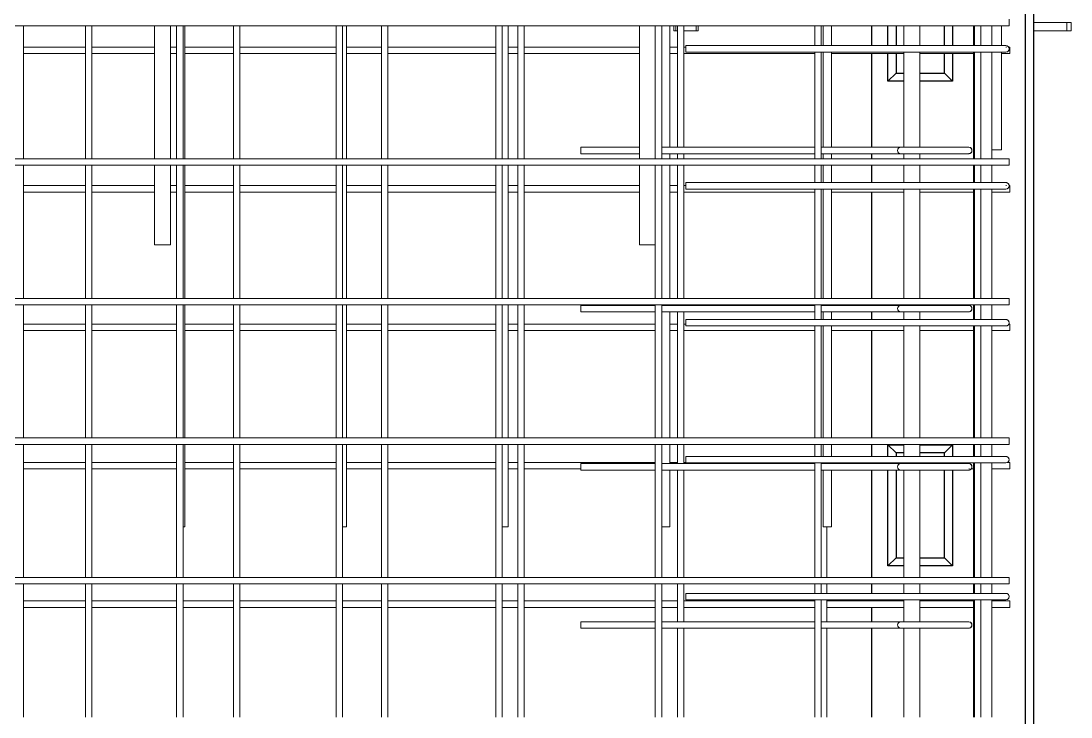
# Model space of a CAD drawing. Header units: millimetres. Extents: x 15401 to 36280, y -2060 to 13564.
# Drawn here: x 19212 to 20511, y 2115 to 2977 of the extents above; entities that cross this region are included whole.
import ezdxf

# ---------------------------------------------------------------- set-up
doc = ezdxf.new("R2010")
doc.units = ezdxf.units.MM
for name, color, linetype, lineweight in [('A-GENM', 13, 'Continuous', 18), ('A-WALL', 113, 'Continuous', 25), ('S-RBAR', 171, 'Continuous', 18)]:
    doc.layers.add(name, color=color, linetype=linetype, lineweight=lineweight)

# ---------------------------------------------------------------- blocks, each defined once
blk = doc.blocks.new('RR spread anchor face based - RR-SA-3_0-200-1726827-Elevation Front 1')
at = {"layer": 'A-GENM'}
for p, q in [((20464.6, -660), (20506.1, -660)), ((20506.1, -660), (20511.1, -660)), ((20506.1, -670), (20506.1, -660)), ((20511.1, -660), (20511.1, -670)), ((20506.1, -670), (20464.6, -670)), ((20511.1, -670), (20506.1, -670))]:
    blk.add_line(p, q, dxfattribs=at)
blk = doc.blocks.new('RR spread anchor face based - RR-SA-2_5-200-V4-Elevation Front 1')
at = {"layer": 'A-GENM'}
for p, q in [((20019.6, 2965), (20019.6, 2971.1)), ((20022.1, 2965), (20019.6, 2965)), ((20022.1, 2971.1), (20022.1, 2965)), ((20024.2, 2965), (20022.1, 2965)), ((20047.1, 2965), (20032.2, 2965)), ((20047.1, 2971.1), (20047.1, 2965)), ((20049.6, 2965), (20047.1, 2965)), ((20049.6, 2971.1), (20049.6, 2965))]:
    blk.add_line(p, q, dxfattribs=at)

msp = doc.modelspace()

# ---------------------------------------------------------------- linework, layer by layer
at = {"layer": 'A-WALL'}
for p, q in [((20454.56692, -1395), (20454.56692, 3700)), ((20464.5695, 3700), (20464.5695, -1395)), ((20264.5695, 2946.51464), (20264.5695, 2971.10345)), ((20284.5695, 2946.51464), (20284.5695, 2971.10345)), ((20294.5695, 2971.10345), (20294.5695, 2946.51464)), ((20354.5695, 2946.51464), (20354.5695, 2971.10345)), ((20364.5695, 2971.10345), (20364.5695, 2946.51464)), ((20264.5695, 2820.8), (20264.5695, 2936.62069)), ((20284.5695, 2902.5), (20284.5695, 2936.62069)), ((20294.5695, 2936.62069), (20294.5695, 2912.5)), ((20354.5695, 2912.5), (20354.5695, 2936.62069)), ((20364.5695, 2936.62069), (20364.5695, 2902.5)), ((20284.5695, 2902.5), (20294.5695, 2912.5)), ((20294.5695, 2912.5), (20304.1695, 2912.5)), ((20324.1695, 2912.5), (20354.5695, 2912.5)), ((20354.5695, 2912.5), (20364.5695, 2902.5)), ((20304.1695, 2902.5), (20284.5695, 2902.5)), ((20364.5695, 2902.5), (20324.1695, 2902.5)), ((20264.5695, 2806.37931), (20264.5695, 2812.8)), ((20264.5695, 2777.01405), (20264.5695, 2798.37931)), ((20264.5695, 2633.65517), (20264.5695, 2765.27586)), ((20264.5695, 2625), (20264.5695, 2625.65517)), ((20264.5695, 2607.51346), (20264.5695, 2617)), ((20264.5695, 2460.93103), (20264.5695, 2593.93103)), ((20264.5695, 2438.01288), (20264.5695, 2452.93103)), ((20284.5695, 2438.01288), (20284.5695, 2452.5)), ((20284.5695, 2452.5), (20304.1695, 2452.5)), ((20294.5695, 2442.5), (20284.5695, 2452.5)), ((20294.5695, 2442.5), (20294.5695, 2438.01288)), ((20304.1695, 2442.5), (20294.5695, 2442.5)), ((20324.1695, 2452.5), (20364.5695, 2452.5)), ((20354.5695, 2442.5), (20324.1695, 2442.5)), ((20354.5695, 2442.5), (20364.5695, 2452.5)), ((20354.5695, 2438.01288), (20354.5695, 2442.5)), ((20364.5695, 2452.5), (20364.5695, 2438.01288)), ((20264.5695, 2288.2069), (20264.5695, 2421.2)), ((20284.5695, 2302.5), (20284.5695, 2421.2)), ((20294.5695, 2421.2), (20294.5695, 2312.5)), ((20354.5695, 2312.5), (20354.5695, 2421.2)), ((20364.5695, 2421.2), (20364.5695, 2302.5)), ((20284.5695, 2302.5), (20294.5695, 2312.5)), ((20304.1695, 2302.5), (20284.5695, 2302.5)), ((20294.5695, 2312.5), (20304.1695, 2312.5)), ((20324.1695, 2312.5), (20354.5695, 2312.5)), ((20364.5695, 2302.5), (20324.1695, 2302.5)), ((20354.5695, 2312.5), (20364.5695, 2302.5)), ((20264.5695, 2268.51229), (20264.5695, 2280.2069)), ((20264.5695, 2259.24138), (20264.5695, 2260.51229)), ((20264.5695, 2233.4), (20264.5695, 2251.24138)), ((20264.5695, 2115.48276), (20264.5695, 2225.4))]:
    msp.add_line(p, q, dxfattribs=at)
at = {"layer": 'S-RBAR'}
for p, q in [((20434.5695, 2971.10345), (20434.5695, 2979.10345)), ((18380.07154, 2971.10345), (20434.5695, 2971.10345)), ((19214.98312, 2806.37931), (19214.98312, 2971.10345)), ((19291.67764, 2806.37931), (19291.67764, 2971.10345)), ((19299.67764, 2806.37931), (19299.67764, 2971.10345)), ((19377.0695, 2806.37931), (19377.0695, 2971.10345)), ((19397.0695, 2806.37931), (19397.0695, 2971.10345)), ((19404.39807, 2806.37931), (19404.39807, 2971.10345)), ((19412.39807, 2806.37931), (19412.39807, 2971.10345)), ((19414.79519, 2806.37931), (19414.79519, 2971.10345)), ((19474.79886, 2806.37931), (19474.79886, 2971.10345)), ((19482.79886, 2806.37931), (19482.79886, 2971.10345)), ((19601.81302, 2806.37931), (19601.81302, 2971.10345)), ((19609.81302, 2806.37931), (19609.81302, 2971.10345)), ((19614.73877, 2806.37931), (19614.73877, 2971.10345)), ((19657.92008, 2806.37931), (19657.92008, 2971.10345)), ((19665.92008, 2806.37931), (19665.92008, 2971.10345)), ((19799.22796, 2806.37931), (19799.22796, 2971.10345)), ((19807.22796, 2806.37931), (19807.22796, 2971.10345)), ((19814.68235, 2806.37931), (19814.68235, 2971.10345)), ((19826.66631, 2806.37931), (19826.66631, 2971.10345)), ((19834.66631, 2806.37931), (19834.66631, 2971.10345)), ((19977.0695, 2806.37931), (19977.0695, 2971.10345)), ((19996.64291, 2806.37931), (19996.64291, 2971.10345)), ((20004.64291, 2806.37931), (20004.64291, 2971.10345)), ((20014.62592, 2820.8), (20014.62592, 2971.10345)), ((20024.16253, 2820.8), (20024.16253, 2971.10345)), ((20032.16253, 2820.8), (20032.16253, 2971.10345)), ((20194.05785, 2946.51464), (20194.05785, 2971.10345)), ((20202.05785, 2946.51464), (20202.05785, 2971.10345)), ((20204.5695, 2946.51464), (20204.5695, 2971.10345)), ((20214.5695, 2946.51464), (20214.5695, 2971.10345)), ((20304.1695, 2946.51464), (20304.1695, 2971.10345)), ((20324.1695, 2946.51464), (20324.1695, 2971.10345)), ((20390.40497, 2946.51464), (20390.40497, 2971.10345)), ((20391.4728, 2946.51464), (20391.4728, 2971.10345)), ((20399.4728, 2946.51464), (20399.4728, 2971.10345)), ((20413.24908, 2946.51464), (20413.24908, 2971.10345)), ((20425.07037, 2971.10345), (20425.07037, 2946.51464)), ((19214.98312, 2944.62069), (19291.67764, 2944.62069)), ((19214.98312, 2936.62069), (19291.67764, 2936.62069)), ((19299.67764, 2944.62069), (19377.0695, 2944.62069)), ((19299.67764, 2936.62069), (19377.0695, 2936.62069)), ((19397.0695, 2944.62069), (19404.39807, 2944.62069)), ((19397.0695, 2936.62069), (19404.39807, 2936.62069)), ((19414.79519, 2944.62069), (19474.79886, 2944.62069)), ((19414.79519, 2936.62069), (19474.79886, 2936.62069)), ((19482.79886, 2944.62069), (19601.81302, 2944.62069)), ((19482.79886, 2936.62069), (19601.81302, 2936.62069)), ((19614.73877, 2944.62069), (19657.92008, 2944.62069)), ((19614.73877, 2936.62069), (19657.92008, 2936.62069)), ((19665.92008, 2944.62069), (19799.22796, 2944.62069)), ((19665.92008, 2936.62069), (19799.22796, 2936.62069)), ((19814.68235, 2944.62069), (19826.66631, 2944.62069)), ((19814.68235, 2936.62069), (19826.66631, 2936.62069)), ((19834.66631, 2944.62069), (19977.0695, 2944.62069)), ((19834.66631, 2936.62069), (19977.0695, 2936.62069)), ((20014.62592, 2944.62069), (20024.16253, 2944.62069)), ((20014.62592, 2936.62069), (20024.16253, 2936.62069)), ((20032.16253, 2944.62069), (20034.56577, 2944.62069)), ((20032.16253, 2936.62069), (20194.05785, 2936.62069)), ((20394.56577, 2946.51464), (20034.56577, 2946.51464)), ((20034.56577, 2946.51464), (20034.56577, 2938.51464)), ((20394.56577, 2938.51464), (20034.56577, 2938.51464)), ((20194.05785, 2806.37931), (20194.05785, 2938.51464)), ((20202.05785, 2806.37931), (20202.05785, 2938.51464)), ((20204.5695, 2820.8), (20204.5695, 2938.51464)), ((20214.5695, 2820.8), (20214.5695, 2938.51464)), ((20214.5695, 2936.62069), (20304.1695, 2936.62069)), ((20304.1695, 2820.8), (20304.1695, 2938.51464)), ((20324.1695, 2820.8), (20324.1695, 2938.51464)), ((20324.1695, 2936.62069), (20390.40497, 2936.62069)), ((20390.40497, 2806.37931), (20390.40497, 2938.51464)), ((20391.4728, 2806.37931), (20391.4728, 2938.51464)), ((20394.56577, 2946.51464), (20430.56577, 2946.51464)), ((20394.56577, 2938.51464), (20430.56577, 2938.51464)), ((20399.4728, 2806.37931), (20399.4728, 2938.51464)), ((20413.24908, 2806.37931), (20413.24908, 2938.51464)), ((20425.07037, 2938.51464), (20425.07037, 2817.5)), ((20425.07037, 2936.62069), (20435.50327, 2936.62069)), ((20430.56577, 2944.62069), (20431.36965, 2944.62069)), ((20433.60784, 2944.62069), (20435.50327, 2944.62069)), ((20435.50327, 2936.62069), (20435.50327, 2944.62069)), ((19904.5695, 2820.8), (19977.0695, 2820.8)), ((19904.5695, 2812.8), (19904.5695, 2820.8)), ((20004.64291, 2820.8), (20194.05785, 2820.8)), ((20202.05785, 2820.8), (20280.5695, 2820.8)), ((20280.5695, 2820.8), (20300.5695, 2820.8)), ((20320.5695, 2820.8), (20300.5695, 2820.8)), ((20320.5695, 2820.8), (20364.5695, 2820.8)), ((20384.5695, 2820.8), (20364.5695, 2820.8)), ((18380.07154, 2806.37931), (20434.5695, 2806.37931)), ((19904.5695, 2812.8), (19977.0695, 2812.8)), ((20004.64291, 2812.8), (20194.05785, 2812.8)), ((20014.62592, 2806.37931), (20014.62592, 2812.8)), ((20024.16253, 2806.37931), (20024.16253, 2812.8)), ((20032.16253, 2806.37931), (20032.16253, 2812.8)), ((20202.05785, 2812.8), (20280.5695, 2812.8)), ((20204.5695, 2806.37931), (20204.5695, 2812.8)), ((20214.5695, 2806.37931), (20214.5695, 2812.8)), ((20280.5695, 2812.8), (20300.5695, 2812.8)), ((20320.5695, 2812.8), (20300.5695, 2812.8)), ((20304.1695, 2806.37931), (20304.1695, 2812.8)), ((20320.5695, 2812.8), (20364.5695, 2812.8)), ((20324.1695, 2806.37931), (20324.1695, 2812.8)), ((20384.5695, 2812.8), (20364.5695, 2812.8)), ((20413.24908, 2817.5), (20425.07037, 2817.5)), ((20434.5695, 2798.37931), (20434.5695, 2806.37931)), ((18380.07154, 2798.37931), (20434.5695, 2798.37931)), ((19214.98312, 2633.65517), (19214.98312, 2798.37931)), ((19291.67764, 2633.65517), (19291.67764, 2798.37931)), ((19299.67764, 2633.65517), (19299.67764, 2798.37931)), ((19377.0695, 2700), (19377.0695, 2798.37931)), ((19397.0695, 2700), (19397.0695, 2798.37931)), ((19404.39807, 2633.65517), (19404.39807, 2798.37931)), ((19412.39807, 2633.65517), (19412.39807, 2798.37931)), ((19414.79519, 2633.65517), (19414.79519, 2798.37931)), ((19474.79886, 2633.65517), (19474.79886, 2798.37931)), ((19482.79886, 2633.65517), (19482.79886, 2798.37931)), ((19601.81302, 2633.65517), (19601.81302, 2798.37931)), ((19609.81302, 2633.65517), (19609.81302, 2798.37931)), ((19614.73877, 2633.65517), (19614.73877, 2798.37931)), ((19657.92008, 2633.65517), (19657.92008, 2798.37931)), ((19665.92008, 2633.65517), (19665.92008, 2798.37931)), ((19799.22796, 2633.65517), (19799.22796, 2798.37931)), ((19807.22796, 2633.65517), (19807.22796, 2798.37931)), ((19814.68235, 2633.65517), (19814.68235, 2798.37931)), ((19826.66631, 2633.65517), (19826.66631, 2798.37931)), ((19834.66631, 2633.65517), (19834.66631, 2798.37931)), ((19977.0695, 2700), (19977.0695, 2798.37931)), ((19996.64291, 2633.65517), (19996.64291, 2798.37931)), ((20004.64291, 2633.65517), (20004.64291, 2798.37931)), ((20014.62592, 2633.65517), (20014.62592, 2798.37931)), ((20024.16253, 2633.65517), (20024.16253, 2798.37931)), ((20032.16253, 2633.65517), (20032.16253, 2798.37931)), ((20194.05785, 2777.01405), (20194.05785, 2798.37931)), ((20202.05785, 2777.01405), (20202.05785, 2798.37931)), ((20204.5695, 2777.01405), (20204.5695, 2798.37931)), ((20214.5695, 2777.01405), (20214.5695, 2798.37931)), ((20304.1695, 2777.01405), (20304.1695, 2798.37931)), ((20324.1695, 2777.01405), (20324.1695, 2798.37931)), ((20390.40497, 2777.01405), (20390.40497, 2798.37931)), ((20391.4728, 2777.01405), (20391.4728, 2798.37931)), ((20399.4728, 2777.01405), (20399.4728, 2798.37931)), ((20413.24908, 2777.01405), (20413.24908, 2798.37931)), ((19214.98312, 2773.27586), (19291.67764, 2773.27586)), ((19299.67764, 2773.27586), (19377.0695, 2773.27586)), ((19397.0695, 2773.27586), (19404.39807, 2773.27586)), ((19414.79519, 2773.27586), (19474.79886, 2773.27586)), ((19482.79886, 2773.27586), (19601.81302, 2773.27586)), ((19614.73877, 2773.27586), (19657.92008, 2773.27586)), ((19665.92008, 2773.27586), (19799.22796, 2773.27586)), ((19814.68235, 2773.27586), (19826.66631, 2773.27586)), ((19834.66631, 2773.27586), (19977.0695, 2773.27586)), ((20014.62592, 2773.27586), (20024.16253, 2773.27586)), ((20032.16253, 2773.27586), (20034.56577, 2773.27586)), ((20394.56577, 2777.01405), (20034.56577, 2777.01405)), ((20034.56577, 2777.01405), (20034.56577, 2769.01405)), ((20394.56577, 2769.01405), (20034.56577, 2769.01405)), ((20194.05785, 2633.65517), (20194.05785, 2769.01405)), ((20202.05785, 2633.65517), (20202.05785, 2769.01405)), ((20204.5695, 2633.65517), (20204.5695, 2769.01405)), ((20214.5695, 2633.65517), (20214.5695, 2769.01405)), ((20304.1695, 2633.65517), (20304.1695, 2769.01405)), ((20324.1695, 2633.65517), (20324.1695, 2769.01405)), ((20390.40497, 2633.65517), (20390.40497, 2769.01405)), ((20391.4728, 2633.65517), (20391.4728, 2769.01405)), ((20394.56577, 2777.01405), (20430.56577, 2777.01405)), ((20394.56577, 2769.01405), (20430.56577, 2769.01405)), ((20399.4728, 2633.65517), (20399.4728, 2769.01405)), ((20413.24908, 2633.65517), (20413.24908, 2769.01405)), ((20430.56577, 2773.27586), (20431.12685, 2773.27586)), ((20434.5313, 2773.27586), (20435.50327, 2773.27586)), ((20435.50327, 2765.27586), (20435.50327, 2773.27586)), ((19214.98312, 2765.27586), (19291.67764, 2765.27586)), ((19299.67764, 2765.27586), (19377.0695, 2765.27586)), ((19397.0695, 2765.27586), (19404.39807, 2765.27586)), ((19414.79519, 2765.27586), (19474.79886, 2765.27586)), ((19482.79886, 2765.27586), (19601.81302, 2765.27586)), ((19614.73877, 2765.27586), (19657.92008, 2765.27586)), ((19665.92008, 2765.27586), (19799.22796, 2765.27586)), ((19814.68235, 2765.27586), (19826.66631, 2765.27586)), ((19834.66631, 2765.27586), (19977.0695, 2765.27586)), ((20014.62592, 2765.27586), (20024.16253, 2765.27586)), ((20032.16253, 2765.27586), (20194.05785, 2765.27586)), ((20214.5695, 2765.27586), (20304.1695, 2765.27586)), ((20324.1695, 2765.27586), (20390.40497, 2765.27586)), ((20413.24908, 2765.27586), (20435.50327, 2765.27586)), ((19397.0695, 2700), (19377.0695, 2700)), ((19996.64291, 2700), (19977.0695, 2700)), ((18380.07154, 2633.65517), (20434.5695, 2633.65517)), ((18380.07154, 2625.65517), (20434.5695, 2625.65517)), ((19214.98312, 2460.93103), (19214.98312, 2625.65517)), ((19291.67764, 2460.93103), (19291.67764, 2625.65517)), ((19299.67764, 2460.93103), (19299.67764, 2625.65517)), ((19404.39807, 2460.93103), (19404.39807, 2625.65517)), ((19412.39807, 2460.93103), (19412.39807, 2625.65517)), ((19414.79519, 2460.93103), (19414.79519, 2625.65517)), ((19474.79886, 2460.93103), (19474.79886, 2625.65517)), ((19482.79886, 2460.93103), (19482.79886, 2625.65517)), ((19601.81302, 2460.93103), (19601.81302, 2625.65517)), ((19609.81302, 2460.93103), (19609.81302, 2625.65517)), ((19614.73877, 2460.93103), (19614.73877, 2625.65517)), ((19657.92008, 2460.93103), (19657.92008, 2625.65517)), ((19665.92008, 2460.93103), (19665.92008, 2625.65517)), ((19799.22796, 2460.93103), (19799.22796, 2625.65517)), ((19807.22796, 2460.93103), (19807.22796, 2625.65517)), ((19814.68235, 2460.93103), (19814.68235, 2625.65517)), ((19826.66631, 2460.93103), (19826.66631, 2625.65517)), ((19834.66631, 2460.93103), (19834.66631, 2625.65517)), ((19904.5695, 2625), (19996.64291, 2625)), ((19904.5695, 2617), (19904.5695, 2625)), ((19996.64291, 2460.93103), (19996.64291, 2625.65517)), ((20004.64291, 2460.93103), (20004.64291, 2625.65517)), ((20004.64291, 2625), (20194.05785, 2625)), ((20014.62592, 2625), (20014.62592, 2625.65517)), ((20024.16253, 2625), (20024.16253, 2625.65517)), ((20032.16253, 2625), (20032.16253, 2625.65517)), ((20194.05785, 2607.51346), (20194.05785, 2625.65517)), ((20202.05785, 2607.51346), (20202.05785, 2625.65517)), ((20202.05785, 2625), (20280.5695, 2625)), ((20204.5695, 2625), (20204.5695, 2625.65517)), ((20214.5695, 2625), (20214.5695, 2625.65517)), ((20280.5695, 2625), (20300.5695, 2625)), ((20320.5695, 2625), (20300.5695, 2625)), ((20304.1695, 2625), (20304.1695, 2625.65517)), ((20320.5695, 2625), (20364.5695, 2625)), ((20324.1695, 2625), (20324.1695, 2625.65517)), ((20384.5695, 2625), (20364.5695, 2625)), ((20390.40497, 2607.51346), (20390.40497, 2625.65517)), ((20391.4728, 2607.51346), (20391.4728, 2625.65517)), ((20399.4728, 2607.51346), (20399.4728, 2625.65517)), ((20413.24908, 2607.51346), (20413.24908, 2625.65517)), ((20434.5695, 2625.65517), (20434.5695, 2633.65517)), ((19904.5695, 2617), (19996.64291, 2617)), ((20004.64291, 2617), (20194.05785, 2617)), ((20014.62592, 2460.93103), (20014.62592, 2617)), ((20024.16253, 2460.93103), (20024.16253, 2617)), ((20032.16253, 2460.93103), (20032.16253, 2617)), ((20202.05785, 2617), (20280.5695, 2617)), ((20204.5695, 2607.51346), (20204.5695, 2617)), ((20214.5695, 2607.51346), (20214.5695, 2617)), ((20280.5695, 2617), (20300.5695, 2617)), ((20320.5695, 2617), (20300.5695, 2617)), ((20304.1695, 2607.51346), (20304.1695, 2617)), ((20320.5695, 2617), (20364.5695, 2617)), ((20324.1695, 2607.51346), (20324.1695, 2617)), ((20384.5695, 2617), (20364.5695, 2617)), ((19214.98312, 2601.93103), (19291.67764, 2601.93103)), ((19299.67764, 2601.93103), (19404.39807, 2601.93103)), ((19414.79519, 2601.93103), (19474.79886, 2601.93103)), ((19482.79886, 2601.93103), (19601.81302, 2601.93103)), ((19614.73877, 2601.93103), (19657.92008, 2601.93103)), ((19665.92008, 2601.93103), (19799.22796, 2601.93103)), ((19814.68235, 2601.93103), (19826.66631, 2601.93103)), ((19834.66631, 2601.93103), (19996.64291, 2601.93103)), ((20014.62592, 2601.93103), (20024.16253, 2601.93103)), ((20032.16253, 2601.93103), (20034.56577, 2601.93103)), ((20394.56577, 2607.51346), (20034.56577, 2607.51346)), ((20034.56577, 2607.51346), (20034.56577, 2599.51346)), ((20394.56577, 2599.51346), (20034.56577, 2599.51346)), ((20194.05785, 2460.93103), (20194.05785, 2599.51346)), ((20202.05785, 2460.93103), (20202.05785, 2599.51346)), ((20204.5695, 2460.93103), (20204.5695, 2599.51346)), ((20214.5695, 2460.93103), (20214.5695, 2599.51346)), ((20304.1695, 2460.93103), (20304.1695, 2599.51346)), ((20324.1695, 2460.93103), (20324.1695, 2599.51346)), ((20390.40497, 2460.93103), (20390.40497, 2599.51346)), ((20391.4728, 2460.93103), (20391.4728, 2599.51346)), ((20394.56577, 2607.51346), (20430.56577, 2607.51346)), ((20394.56577, 2599.51346), (20430.56577, 2599.51346)), ((20399.4728, 2460.93103), (20399.4728, 2599.51346)), ((20413.24908, 2460.93103), (20413.24908, 2599.51346)), ((20434.00963, 2601.93103), (20435.50327, 2601.93103)), ((20435.50327, 2593.93103), (20435.50327, 2601.93103)), ((19214.98312, 2593.93103), (19291.67764, 2593.93103)), ((19299.67764, 2593.93103), (19404.39807, 2593.93103)), ((19414.79519, 2593.93103), (19474.79886, 2593.93103)), ((19482.79886, 2593.93103), (19601.81302, 2593.93103)), ((19614.73877, 2593.93103), (19657.92008, 2593.93103)), ((19665.92008, 2593.93103), (19799.22796, 2593.93103)), ((19814.68235, 2593.93103), (19826.66631, 2593.93103)), ((19834.66631, 2593.93103), (19996.64291, 2593.93103)), ((20014.62592, 2593.93103), (20024.16253, 2593.93103)), ((20032.16253, 2593.93103), (20194.05785, 2593.93103)), ((20214.5695, 2593.93103), (20304.1695, 2593.93103)), ((20324.1695, 2593.93103), (20390.40497, 2593.93103)), ((20413.24908, 2593.93103), (20435.50327, 2593.93103)), ((18380.07154, 2460.93103), (20434.5695, 2460.93103)), ((20434.5695, 2452.93103), (20434.5695, 2460.93103)), ((18380.07154, 2452.93103), (20434.5695, 2452.93103)), ((19214.98312, 2288.2069), (19214.98312, 2452.93103)), ((19291.67764, 2288.2069), (19291.67764, 2452.93103)), ((19299.67764, 2288.2069), (19299.67764, 2452.93103)), ((19404.39807, 2288.2069), (19404.39807, 2452.93103)), ((19412.39807, 2288.2069), (19412.39807, 2452.93103)), ((19414.79519, 2350.77038), (19414.79519, 2452.93103)), ((19474.79886, 2288.2069), (19474.79886, 2452.93103)), ((19482.79886, 2288.2069), (19482.79886, 2452.93103)), ((19601.81302, 2288.2069), (19601.81302, 2452.93103)), ((19609.81302, 2288.2069), (19609.81302, 2452.93103)), ((19614.73877, 2350.77038), (19614.73877, 2452.93103)), ((19657.92008, 2288.2069), (19657.92008, 2452.93103)), ((19665.92008, 2288.2069), (19665.92008, 2452.93103)), ((19799.22796, 2288.2069), (19799.22796, 2452.93103)), ((19807.22796, 2288.2069), (19807.22796, 2452.93103)), ((19814.68235, 2350.77038), (19814.68235, 2452.93103)), ((19826.66631, 2288.2069), (19826.66631, 2452.93103)), ((19834.66631, 2288.2069), (19834.66631, 2452.93103)), ((19996.64291, 2288.2069), (19996.64291, 2452.93103)), ((20004.64291, 2288.2069), (20004.64291, 2452.93103)), ((20014.62592, 2429.2), (20014.62592, 2452.93103)), ((20024.16253, 2429.2), (20024.16253, 2452.93103)), ((20032.16253, 2429.2), (20032.16253, 2452.93103)), ((20194.05785, 2438.01288), (20194.05785, 2452.93103)), ((20202.05785, 2438.01288), (20202.05785, 2452.93103)), ((20204.5695, 2438.01288), (20204.5695, 2452.93103)), ((20214.5695, 2438.01288), (20214.5695, 2452.93103)), ((20304.1695, 2438.01288), (20304.1695, 2452.93103)), ((20324.1695, 2438.01288), (20324.1695, 2452.93103)), ((20390.40497, 2438.01288), (20390.40497, 2452.93103)), ((20391.4728, 2438.01288), (20391.4728, 2452.93103)), ((20399.4728, 2438.01288), (20399.4728, 2452.93103)), ((20413.24908, 2438.01288), (20413.24908, 2452.93103)), ((19214.98312, 2430.58621), (19291.67764, 2430.58621)), ((19299.67764, 2430.58621), (19404.39807, 2430.58621)), ((19414.79519, 2430.58621), (19474.79886, 2430.58621)), ((19482.79886, 2430.58621), (19601.81302, 2430.58621)), ((19614.73877, 2430.58621), (19657.92008, 2430.58621)), ((19665.92008, 2430.58621), (19799.22796, 2430.58621)), ((19814.68235, 2430.58621), (19826.66631, 2430.58621)), ((19834.66631, 2430.58621), (19996.64291, 2430.58621)), ((20014.62592, 2430.58621), (20024.16253, 2430.58621)), ((20032.16253, 2430.58621), (20034.56577, 2430.58621)), ((20394.56577, 2438.01288), (20034.56577, 2438.01288)), ((20034.56577, 2438.01288), (20034.56577, 2430.01288)), ((20394.56577, 2430.01288), (20034.56577, 2430.01288)), ((20194.05785, 2288.2069), (20194.05785, 2430.01288)), ((20202.05785, 2288.2069), (20202.05785, 2430.01288)), ((20204.5695, 2429.2), (20204.5695, 2430.01288)), ((20214.5695, 2429.2), (20214.5695, 2430.01288)), ((20304.1695, 2429.2), (20304.1695, 2430.01288)), ((20324.1695, 2429.2), (20324.1695, 2430.01288)), ((20390.40497, 2288.2069), (20390.40497, 2430.01288)), ((20391.4728, 2288.2069), (20391.4728, 2430.01288)), ((20394.56577, 2438.01288), (20430.56577, 2438.01288)), ((20394.56577, 2430.01288), (20430.56577, 2430.01288)), ((20399.4728, 2288.2069), (20399.4728, 2430.01288)), ((20413.24908, 2288.2069), (20413.24908, 2430.01288)), ((20432.56577, 2430.58621), (20435.50327, 2430.58621)), ((20435.50327, 2422.58621), (20435.50327, 2430.58621)), ((19214.98312, 2422.58621), (19291.67764, 2422.58621)), ((19299.67764, 2422.58621), (19404.39807, 2422.58621)), ((19414.79519, 2422.58621), (19474.79886, 2422.58621)), ((19482.79886, 2422.58621), (19601.81302, 2422.58621)), ((19614.73877, 2422.58621), (19657.92008, 2422.58621)), ((19665.92008, 2422.58621), (19799.22796, 2422.58621)), ((19814.68235, 2422.58621), (19826.66631, 2422.58621)), ((19834.66631, 2422.58621), (19904.5695, 2422.58621)), ((19904.5695, 2429.2), (19996.64291, 2429.2)), ((19904.5695, 2421.2), (19904.5695, 2429.2)), ((19904.5695, 2421.2), (19996.64291, 2421.2)), ((20004.64291, 2429.2), (20194.05785, 2429.2)), ((20004.64291, 2421.2), (20194.05785, 2421.2)), ((20014.62592, 2350.77038), (20014.62592, 2421.2)), ((20024.16253, 2288.2069), (20024.16253, 2421.2)), ((20032.16253, 2288.2069), (20032.16253, 2421.2)), ((20202.05785, 2429.2), (20280.5695, 2429.2)), ((20202.05785, 2421.2), (20280.5695, 2421.2)), ((20204.5695, 2350.77038), (20204.5695, 2421.2)), ((20214.5695, 2350.77038), (20214.5695, 2421.2)), ((20280.5695, 2429.2), (20300.5695, 2429.2)), ((20280.5695, 2421.2), (20300.5695, 2421.2)), ((20320.5695, 2429.2), (20300.5695, 2429.2)), ((20320.5695, 2421.2), (20300.5695, 2421.2)), ((20304.1695, 2288.2069), (20304.1695, 2421.2)), ((20320.5695, 2429.2), (20364.5695, 2429.2)), ((20320.5695, 2421.2), (20364.5695, 2421.2)), ((20324.1695, 2288.2069), (20324.1695, 2421.2)), ((20384.5695, 2429.2), (20364.5695, 2429.2)), ((20384.5695, 2421.2), (20364.5695, 2421.2)), ((20384.5695, 2422.58621), (20385.44022, 2422.58621)), ((20387.22196, 2422.58621), (20390.40497, 2422.58621)), ((20413.24908, 2422.58621), (20435.50327, 2422.58621)), ((19414.79519, 2350.77038), (19412.39807, 2350.77038)), ((19614.73877, 2350.77038), (19609.81302, 2350.77038)), ((19814.68235, 2350.77038), (19807.22796, 2350.77038)), ((20014.62592, 2350.77038), (20004.64291, 2350.77038)), ((20214.5695, 2350.77038), (20204.5695, 2350.77038)), ((20209.03375, 2288.2069), (20209.03375, 2350.77038)), ((18380.07154, 2288.2069), (20434.5695, 2288.2069)), ((20434.5695, 2280.2069), (20434.5695, 2288.2069)), ((18380.07154, 2280.2069), (20434.5695, 2280.2069)), ((19214.98312, 2115.48276), (19214.98312, 2280.2069)), ((19291.67764, 2115.48276), (19291.67764, 2280.2069)), ((19299.67764, 2115.48276), (19299.67764, 2280.2069)), ((19404.39807, 2115.48276), (19404.39807, 2280.2069)), ((19412.39807, 2115.48276), (19412.39807, 2280.2069)), ((19474.79886, 2115.48276), (19474.79886, 2280.2069)), ((19482.79886, 2115.48276), (19482.79886, 2280.2069)), ((19601.81302, 2115.48276), (19601.81302, 2280.2069)), ((19609.81302, 2115.48276), (19609.81302, 2280.2069)), ((19657.92008, 2115.48276), (19657.92008, 2280.2069)), ((19665.92008, 2115.48276), (19665.92008, 2280.2069)), ((19799.22796, 2115.48276), (19799.22796, 2280.2069)), ((19807.22796, 2115.48276), (19807.22796, 2280.2069)), ((19826.66631, 2115.48276), (19826.66631, 2280.2069)), ((19834.66631, 2115.48276), (19834.66631, 2280.2069)), ((19996.64291, 2115.48276), (19996.64291, 2280.2069)), ((20004.64291, 2115.48276), (20004.64291, 2280.2069)), ((20024.16253, 2233.4), (20024.16253, 2280.2069)), ((20032.16253, 2233.4), (20032.16253, 2280.2069)), ((20194.05785, 2268.51229), (20194.05785, 2280.2069)), ((20202.05785, 2268.51229), (20202.05785, 2280.2069)), ((20209.03375, 2268.51229), (20209.03375, 2280.2069)), ((20304.1695, 2268.51229), (20304.1695, 2280.2069)), ((20324.1695, 2268.51229), (20324.1695, 2280.2069)), ((20390.40497, 2268.51229), (20390.40497, 2280.2069)), ((20391.4728, 2268.51229), (20391.4728, 2280.2069)), ((20399.4728, 2268.51229), (20399.4728, 2280.2069)), ((20413.24908, 2268.51229), (20413.24908, 2280.2069)), ((20394.56577, 2268.51229), (20034.56577, 2268.51229)), ((20034.56577, 2268.51229), (20034.56577, 2260.51229)), ((20394.56577, 2268.51229), (20430.56577, 2268.51229)), ((19214.98312, 2259.24138), (19291.67764, 2259.24138)), ((19214.98312, 2251.24138), (19291.67764, 2251.24138)), ((19299.67764, 2259.24138), (19404.39807, 2259.24138)), ((19299.67764, 2251.24138), (19404.39807, 2251.24138)), ((19412.39807, 2259.24138), (19474.79886, 2259.24138)), ((19412.39807, 2251.24138), (19474.79886, 2251.24138)), ((19482.79886, 2259.24138), (19601.81302, 2259.24138)), ((19482.79886, 2251.24138), (19601.81302, 2251.24138)), ((19609.81302, 2259.24138), (19657.92008, 2259.24138)), ((19609.81302, 2251.24138), (19657.92008, 2251.24138)), ((19665.92008, 2259.24138), (19799.22796, 2259.24138)), ((19665.92008, 2251.24138), (19799.22796, 2251.24138)), ((19807.22796, 2259.24138), (19826.66631, 2259.24138)), ((19807.22796, 2251.24138), (19826.66631, 2251.24138)), ((19834.66631, 2259.24138), (19996.64291, 2259.24138)), ((19834.66631, 2251.24138), (19996.64291, 2251.24138)), ((20004.64291, 2259.24138), (20024.16253, 2259.24138)), ((20004.64291, 2251.24138), (20024.16253, 2251.24138)), ((20032.16253, 2259.24138), (20194.05785, 2259.24138)), ((20032.16253, 2251.24138), (20194.05785, 2251.24138)), ((20394.56577, 2260.51229), (20034.56577, 2260.51229)), ((20194.05785, 2115.48276), (20194.05785, 2260.51229)), ((20202.05785, 2115.48276), (20202.05785, 2260.51229)), ((20209.03375, 2233.4), (20209.03375, 2260.51229)), ((20209.03375, 2259.24138), (20304.1695, 2259.24138)), ((20209.03375, 2251.24138), (20304.1695, 2251.24138)), ((20304.1695, 2233.4), (20304.1695, 2260.51229)), ((20324.1695, 2233.4), (20324.1695, 2260.51229)), ((20324.1695, 2259.24138), (20390.40497, 2259.24138)), ((20324.1695, 2251.24138), (20390.40497, 2251.24138)), ((20390.40497, 2115.48276), (20390.40497, 2260.51229)), ((20391.4728, 2115.48276), (20391.4728, 2260.51229)), ((20394.56577, 2260.51229), (20430.56577, 2260.51229)), ((20399.4728, 2115.48276), (20399.4728, 2260.51229)), ((20413.24908, 2115.48276), (20413.24908, 2260.51229)), ((20413.24908, 2259.24138), (20435.50327, 2259.24138)), ((20413.24908, 2251.24138), (20435.50327, 2251.24138)), ((20435.50327, 2251.24138), (20435.50327, 2259.24138)), ((19904.5695, 2233.4), (19996.64291, 2233.4)), ((19904.5695, 2225.4), (19904.5695, 2233.4)), ((19904.5695, 2225.4), (19996.64291, 2225.4)), ((20004.64291, 2233.4), (20194.05785, 2233.4)), ((20004.64291, 2225.4), (20194.05785, 2225.4)), ((20024.16253, 2115.48276), (20024.16253, 2225.4)), ((20032.16253, 2115.48276), (20032.16253, 2225.4)), ((20202.05785, 2233.4), (20280.5695, 2233.4)), ((20202.05785, 2225.4), (20280.5695, 2225.4)), ((20209.03375, 2115.48276), (20209.03375, 2225.4)), ((20280.5695, 2233.4), (20300.5695, 2233.4)), ((20280.5695, 2225.4), (20300.5695, 2225.4)), ((20320.5695, 2233.4), (20300.5695, 2233.4)), ((20320.5695, 2225.4), (20300.5695, 2225.4)), ((20304.1695, 2115.48276), (20304.1695, 2225.4)), ((20320.5695, 2233.4), (20364.5695, 2233.4)), ((20320.5695, 2225.4), (20364.5695, 2225.4)), ((20324.1695, 2115.48276), (20324.1695, 2225.4)), ((20384.5695, 2233.4), (20364.5695, 2233.4)), ((20384.5695, 2225.4), (20364.5695, 2225.4))]:
    msp.add_line(p, q, dxfattribs=at)
for centre, start, end in [((20430.56577, 2942.51464), 75, 90), ((20430.56577, 2942.51464), 270, 90), ((20430.56577, 2942.51464), 15, 60), ((20430.56577, 2942.51464), 300, 345), ((20300.5695, 2816.8), 90, 270), ((20384.5695, 2816.8), 270, 90), ((20384.5695, 2816.8), 15, 60), ((20384.5695, 2816.8), 270, 285), ((20384.5695, 2816.8), 300, 345), ((20430.56577, 2773.01405), 75, 90), ((20430.56577, 2773.01405), 270, 90), ((20430.56577, 2773.01405), 15, 60), ((20430.56577, 2773.01405), 300, 345), ((20300.5695, 2621), 90, 270), ((20384.5695, 2621), 270, 90), ((20384.5695, 2621), 15, 60), ((20384.5695, 2621), 270, 285), ((20384.5695, 2621), 300, 345), ((20430.56577, 2603.51346), 75, 90), ((20430.56577, 2603.51346), 270, 90), ((20430.56577, 2603.51346), 15, 60), ((20430.56577, 2603.51346), 300, 345), ((20430.56577, 2434.01288), 75, 90), ((20430.56577, 2434.01288), 270, 90), ((20430.56577, 2434.01288), 15, 60), ((20430.56577, 2434.01288), 300, 345), ((20300.5695, 2425.2), 90, 270), ((20384.5695, 2425.2), 270, 90), ((20384.5695, 2425.2), 270, 285), ((20384.5695, 2425.2), 15, 60), ((20384.5695, 2425.2), 300, 345), ((20430.56577, 2264.51229), 75, 90), ((20430.56577, 2264.51229), 270, 90), ((20430.56577, 2264.51229), 15, 60), ((20430.56577, 2264.51229), 300, 345), ((20300.5695, 2229.4), 90, 270), ((20384.5695, 2229.4), 270, 90), ((20384.5695, 2229.4), 270, 285), ((20384.5695, 2229.4), 15, 60), ((20384.5695, 2229.4), 300, 345)]:
    msp.add_arc(centre, 4, start, end, dxfattribs=at)

# ---------------------------------------------------------------- block references
at = {"layer": 'A-GENM'}
for name, p in [('RR spread anchor face based - RR-SA-2_5-200-V4-Elevation Front 1', (0, 0)), ('RR spread anchor face based - RR-SA-3_0-200-1726827-Elevation Front 1', (0, 3635))]:
    msp.add_blockref(name, p, dxfattribs=at)

doc.saveas('drawing.dxf')
